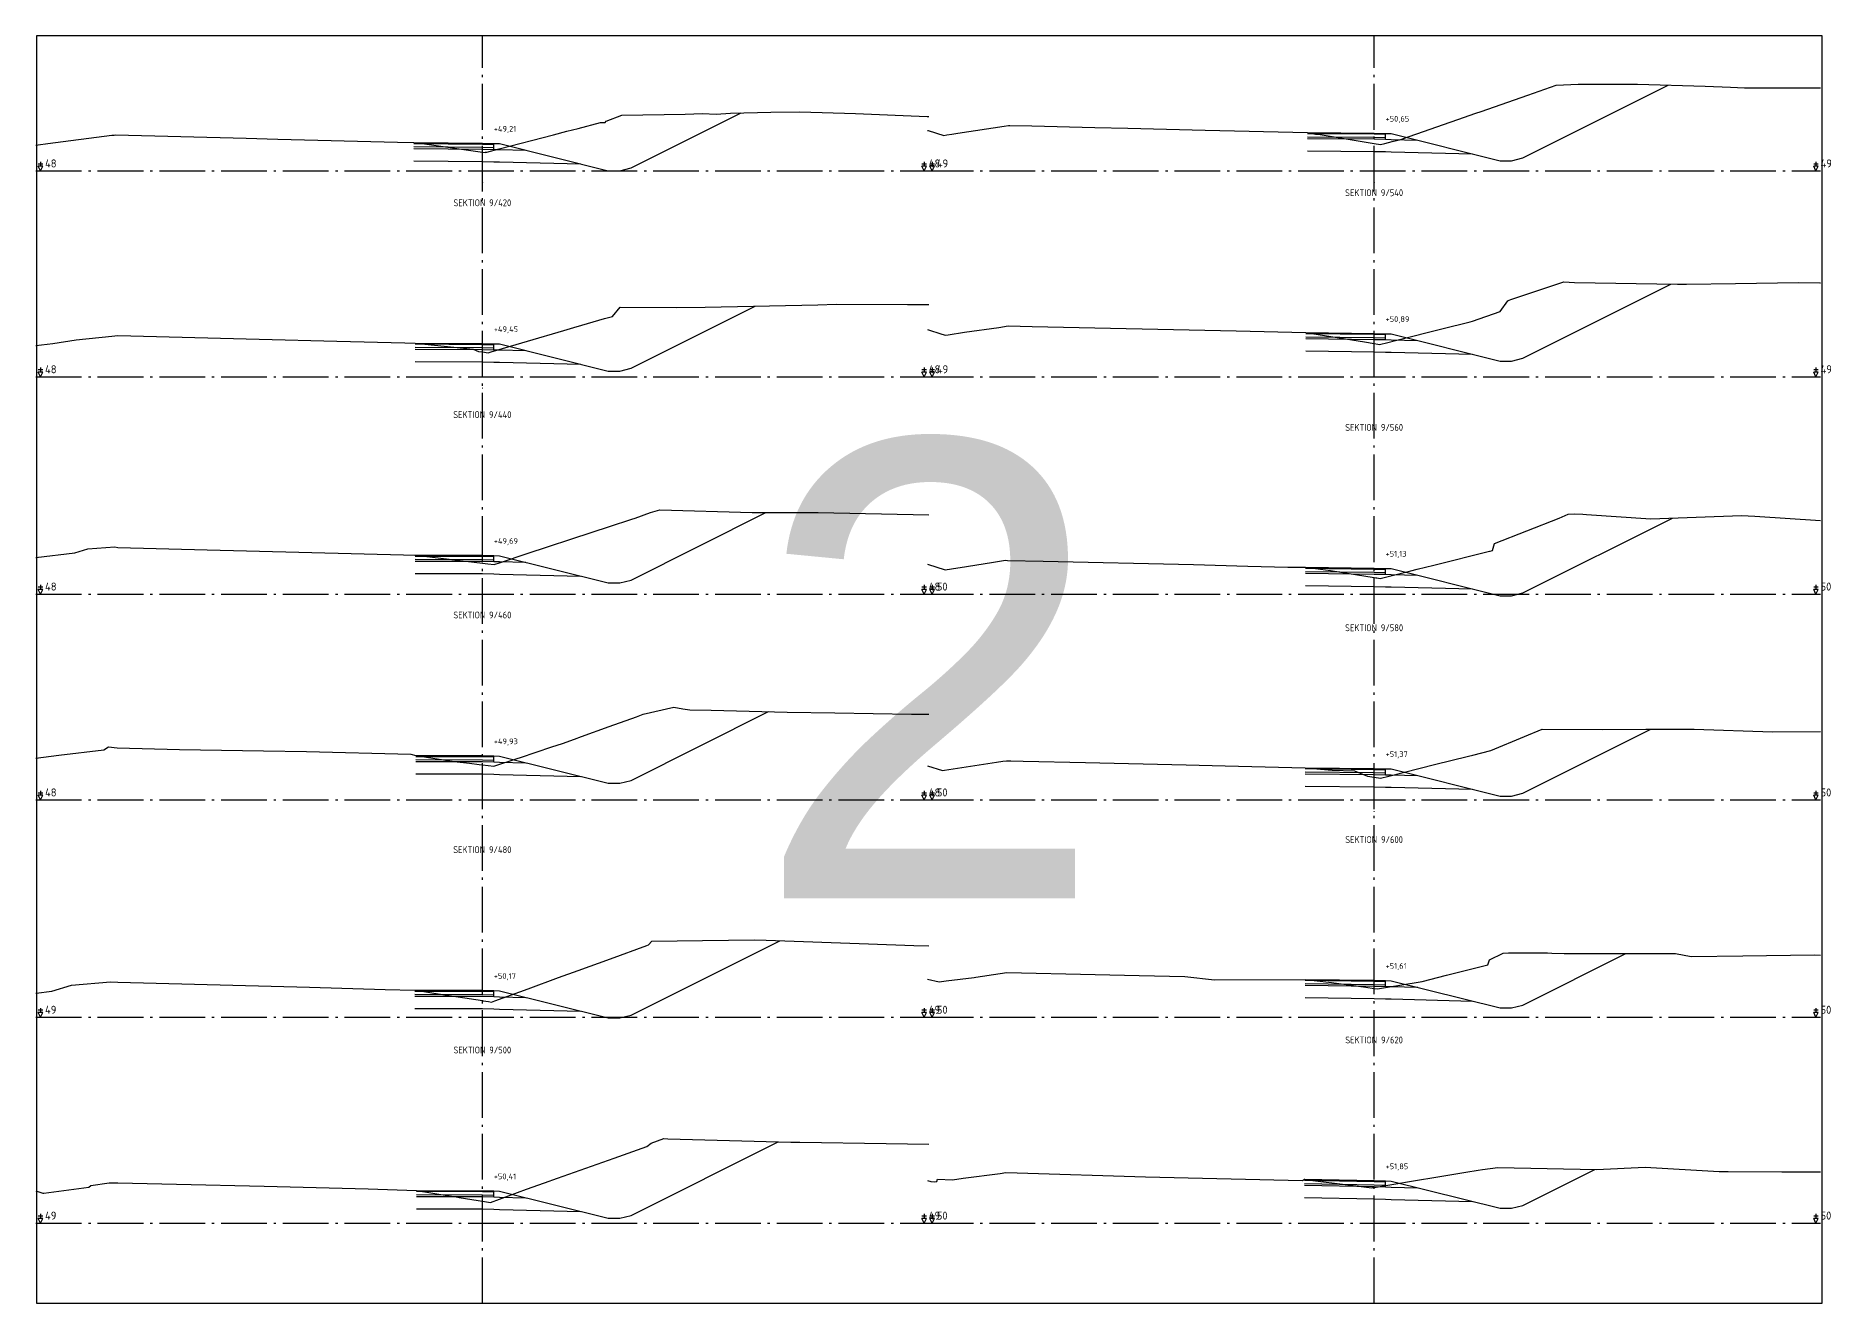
# Model space of a CAD drawing. Header units: metres. Extents: x 164066 to 165347, y 6228109 to 6230364.
# Drawn here: x 164151.8 to 164230.3, y 6229864.2 to 6229919.6 of the extents above; entities that cross this region are included whole.
import ezdxf
from ezdxf.enums import TextEntityAlignment as Align

# ---------------------------------------------------------------- set-up
doc = ezdxf.new("R2010")
doc.units = ezdxf.units.M
doc.header["$LTSCALE"] = 0.1
doc.linetypes.add('CENTRUMLINJE', pattern=[27, 20, -3, 1, -3])
doc.layers.get('DEFPOINTS').update_dxf_attribs({"color": 5})
for name, color, linetype in [('M-000', 7, 'Continuous'), ('M-372A', 3, 'Continuous'), ('M-374C', 6, 'Continuous'), ('M-374D', 4, 'Continuous'), ('M-374E', 4, 'Continuous'), ('M-374F', 4, 'Continuous'), ('M-374G', 4, 'Continuous'), ('M-374O', 4, 'Continuous'), ('M-374P', 4, 'Continuous'), ('M-374Q', 4, 'Continuous'), ('M-378A', 7, 'CENTRUMLINJE'), ('M-378AT', 4, 'Continuous'), ('M-378B', 4, 'CENTRUMLINJE'), ('M-378BT', 4, 'Continuous'), ('T19202X', 4, 'Continuous')]:
    doc.layers.add(name, color=color, linetype=linetype)
doc.styles.add('ARIAL', font='ARIAL.TTF')
doc.styles.add('ISO35', font='ISO3098', dxfattribs={"height": 3.5})
doc.styles.add('P_ISO_25', font='ISO', dxfattribs={"height": 2.5})
doc.styles.add('P_ISO_30', font='ISO', dxfattribs={"height": 3})

msp = doc.modelspace()

# ---------------------------------------------------------------- linework, layer by layer
at = {"layer": 'DEFPOINTS', "flags": 128}
msp.add_lwpolyline([(164151.854, 6229864.154), (164229.954, 6229864.154), (164229.954, 6229919.554), (164151.854, 6229919.554), (164151.854, 6229864.154)], dxfattribs=at)
at = {"layer": 'M-000'}
msp.add_lwpolyline([(164151.854, 6229864.154), (164229.954, 6229864.154), (164229.954, 6229919.554), (164151.854, 6229919.554), (164151.854, 6229864.154)], dxfattribs=at)
at = {"layer": 'M-372A', "linetype": 'Continuous'}
for points in [[(164190.829, 6229915.425), (164190.849, 6229915.418), (164191.53, 6229915.205), (164191.668, 6229915.226), (164191.893, 6229915.261), (164192.151, 6229915.301), (164194.175, 6229915.613), (164194.369, 6229915.642), (164194.42, 6229915.64), (164195.384, 6229915.619), (164198.137, 6229915.553), (164199.578, 6229915.519), (164202.964, 6229915.437), (164207.447, 6229915.329), (164207.798, 6229915.259), (164207.988, 6229915.243), (164210.354, 6229914.852), (164210.632, 6229914.806), (164210.826, 6229914.854), (164211.139, 6229914.932), (164211.521, 6229915.027), (164211.591, 6229915.052), (164214.314, 6229916.004), (164214.756, 6229916.159), (164214.797, 6229916.173), (164215.031, 6229916.255), (164217.074, 6229916.97), (164218.318, 6229917.408), (164219.282, 6229917.45), (164221.875, 6229917.439), (164224.837, 6229917.359), (164225.94, 6229917.313), (164226.548, 6229917.289), (164229.879, 6229917.285)], [(164151.829, 6229914.778), (164151.933, 6229914.791), (164152.345, 6229914.845), (164155.157, 6229915.209), (164155.248, 6229915.221), (164155.308, 6229915.229), (164161.024, 6229915.078), (164162.403, 6229915.041), (164167.645, 6229914.916), (164168.351, 6229914.896), (164168.507, 6229914.877), (164168.828, 6229914.832), (164171.354, 6229914.478), (164171.374, 6229914.476), (164171.471, 6229914.462), (164171.491, 6229914.467), (164171.532, 6229914.471), (164171.548, 6229914.475), (164172.086, 6229914.615), (164174.473, 6229915.233), (164175.056, 6229915.384), (164175.55, 6229915.512), (164176.523, 6229915.764), (164176.561, 6229915.774), (164176.726, 6229915.765), (164176.764, 6229915.825), (164177.451, 6229916.095), (164180.23, 6229916.128), (164180.983, 6229916.16), (164181.574, 6229916.133), (164182.2, 6229916.182), (164183.969, 6229916.214), (164185.241, 6229916.238), (164187.669, 6229916.159), (164190.807, 6229916.028), (164190.879, 6229916.026)], [(164190.829, 6229906.715), (164191.455, 6229906.519), (164191.609, 6229906.471), (164191.732, 6229906.49), (164192.434, 6229906.598), (164193.946, 6229906.807), (164194.351, 6229906.876), (164195.401, 6229906.853), (164204.319, 6229906.658), (164207.366, 6229906.585), (164207.633, 6229906.542), (164209.929, 6229906.178), (164210.354, 6229906.108), (164210.519, 6229906.08), (164210.593, 6229906.068), (164210.706, 6229906.096), (164210.833, 6229906.128), (164211.404, 6229906.27), (164213.323, 6229906.747), (164214.56, 6229907.054), (164214.657, 6229907.078), (164215.874, 6229907.504), (164216.205, 6229907.965), (164216.257, 6229907.999), (164216.333, 6229908.03), (164218.648, 6229908.803), (164219.119, 6229908.778), (164223.622, 6229908.698), (164224.012, 6229908.697), (164226.166, 6229908.735), (164228.916, 6229908.768), (164229.843, 6229908.764), (164229.879, 6229908.763)], [(164151.829, 6229906.015), (164152.565, 6229906.111), (164153.587, 6229906.26), (164155.147, 6229906.433), (164155.409, 6229906.458), (164161.591, 6229906.3), (164164.986, 6229906.213), (164167.969, 6229906.137), (164168.422, 6229906.126), (164170.948, 6229905.864), (164171.182, 6229905.764), (164171.354, 6229905.74), (164171.614, 6229905.703), (164171.738, 6229905.74), (164174.922, 6229906.675), (164175.351, 6229906.801), (164175.712, 6229906.907), (164176.693, 6229907.195), (164177.043, 6229907.286), (164177.382, 6229907.689), (164179.864, 6229907.682), (164181.103, 6229907.692), (164186.03, 6229907.793), (164186.827, 6229907.822), (164189.945, 6229907.81), (164190.879, 6229907.809)], [(164151.829, 6229896.749), (164153.533, 6229896.958), (164154.099, 6229897.131), (164155.275, 6229897.214), (164155.418, 6229897.188), (164159.318, 6229897.088), (164167.908, 6229896.867), (164168.409, 6229896.854), (164168.684, 6229896.818), (164169.168, 6229896.761), (164171.354, 6229896.505), (164171.601, 6229896.476), (164171.865, 6229896.445), (164172.145, 6229896.537), (164173.319, 6229896.924), (164176.153, 6229897.858), (164176.922, 6229898.111), (164177.897, 6229898.432), (164178.033, 6229898.473), (164178.71, 6229898.713), (164179.116, 6229898.833), (164183.157, 6229898.712), (164186.042, 6229898.714), (164190.879, 6229898.62)], [(164190.829, 6229896.462), (164191.591, 6229896.212), (164191.874, 6229896.256), (164192.525, 6229896.357), (164193.704, 6229896.553), (164194.229, 6229896.631), (164194.326, 6229896.618), (164195.888, 6229896.584), (164202.46, 6229896.441), (164204.826, 6229896.371), (164206.575, 6229896.331), (164207.358, 6229896.326), (164208.445, 6229896.178), (164210.351, 6229895.876), (164210.354, 6229895.875), (164210.426, 6229895.864), (164210.471, 6229895.857), (164210.618, 6229895.833), (164211.954, 6229896.168), (164212.233, 6229896.238), (164212.97, 6229896.421), (164215.406, 6229897.024), (164215.434, 6229897.032), (164215.532, 6229897.056), (164215.62, 6229897.367), (164218.451, 6229898.465), (164218.841, 6229898.642), (164219.102, 6229898.663), (164219.48, 6229898.641), (164219.641, 6229898.624), (164222.452, 6229898.439), (164226.415, 6229898.584), (164227.012, 6229898.559), (164229.879, 6229898.363)], [(164151.829, 6229887.983), (164152.838, 6229888.105), (164154.793, 6229888.345), (164154.997, 6229888.469), (164155.384, 6229888.425), (164158.114, 6229888.352), (164161.785, 6229888.301), (164163.66, 6229888.274), (164168.227, 6229888.156), (164168.448, 6229888.094), (164170.116, 6229887.834), (164170.786, 6229887.755), (164171.218, 6229887.703), (164171.354, 6229887.687), (164171.851, 6229887.628), (164172.877, 6229887.966), (164173.018, 6229888.013), (164174.397, 6229888.467), (164174.853, 6229888.618), (164175.377, 6229888.807), (164175.695, 6229888.922), (164176.904, 6229889.359), (164178.094, 6229889.789), (164178.385, 6229889.895), (164179.735, 6229890.207), (164180.115, 6229890.136), (164180.425, 6229890.094), (164181.354, 6229890.077), (164184.692, 6229889.992), (164186.765, 6229889.961), (164190.126, 6229889.908), (164190.879, 6229889.9)], [(164190.829, 6229887.646), (164191.476, 6229887.434), (164191.565, 6229887.447), (164193.834, 6229887.798), (164194.117, 6229887.842), (164194.279, 6229887.866), (164194.472, 6229887.861), (164195.011, 6229887.85), (164197.738, 6229887.785), (164202.14, 6229887.682), (164203.837, 6229887.642), (164207.339, 6229887.559), (164208.517, 6229887.453), (164209.503, 6229887.43), (164210.071, 6229887.188), (164210.354, 6229887.143), (164210.628, 6229887.1), (164210.999, 6229887.193), (164212.997, 6229887.694), (164214.482, 6229888.066), (164214.67, 6229888.113), (164215.466, 6229888.31), (164216.932, 6229888.926), (164217.699, 6229889.251), (164220.33, 6229889.232), (164222.236, 6229889.244), (164224.35, 6229889.247), (164227.781, 6229889.134), (164229.879, 6229889.147)], [(164151.829, 6229877.714), (164151.845, 6229877.708), (164152.52, 6229877.791), (164153.393, 6229878.054), (164155.085, 6229878.2), (164155.417, 6229878.182), (164163.799, 6229877.959), (164167.104, 6229877.871), (164168.408, 6229877.836), (164168.468, 6229877.826), (164168.626, 6229877.801), (164169.228, 6229877.708), (164171.354, 6229877.376), (164171.391, 6229877.37), (164171.624, 6229877.334), (164171.747, 6229877.315), (164171.893, 6229877.368), (164173.354, 6229877.898), (164174.689, 6229878.383), (164175.551, 6229878.696), (164176.958, 6229879.207), (164178.547, 6229879.782), (164178.627, 6229879.811), (164178.773, 6229879.982), (164180.984, 6229880.003), (164183.252, 6229880.032), (164183.77, 6229880.02), (164188.246, 6229879.864), (164190.226, 6229879.792), (164190.879, 6229879.774)], [(164190.829, 6229878.322), (164191.329, 6229878.196), (164191.639, 6229878.236), (164192.865, 6229878.392), (164192.931, 6229878.407), (164193.999, 6229878.567), (164194.296, 6229878.613), (164198.154, 6229878.521), (164200.077, 6229878.475), (164202.082, 6229878.427), (164203.377, 6229878.286), (164207.338, 6229878.308), (164207.988, 6229878.228), (164208.494, 6229878.165), (164209.993, 6229877.962), (164210.354, 6229877.913), (164210.499, 6229877.894), (164211.033, 6229877.983), (164211.476, 6229878.057), (164212.458, 6229878.22), (164213.522, 6229878.486), (164215.331, 6229878.937), (164215.4, 6229879.163), (164216, 6229879.448), (164216.237, 6229879.461), (164217.944, 6229879.463), (164218.133, 6229879.45), (164218.661, 6229879.441), (164223.539, 6229879.439), (164224.225, 6229879.312), (164226.486, 6229879.337), (164229.593, 6229879.384), (164229.879, 6229879.372)], [(164151.829, 6229869.068), (164152.139, 6229868.965), (164152.176, 6229868.953), (164154.15, 6229869.22), (164154.226, 6229869.292), (164155.036, 6229869.406), (164155.419, 6229869.416), (164157.98, 6229869.354), (164161.819, 6229869.26), (164166.362, 6229869.15), (164168.469, 6229869.081), (164169.898, 6229868.845), (164170.203, 6229868.795), (164170.339, 6229868.772), (164171.177, 6229868.641), (164171.354, 6229868.614), (164171.712, 6229868.558), (164173.284, 6229869.129), (164174.079, 6229869.418), (164174.64, 6229869.621), (164175.878, 6229870.057), (164177.113, 6229870.492), (164178.552, 6229870.998), (164178.738, 6229871.151), (164179.29, 6229871.349), (164179.469, 6229871.33), (164182.167, 6229871.266), (164184.848, 6229871.188), (164185.233, 6229871.19), (164189.014, 6229871.131), (164190.879, 6229871.102)], [(164190.829, 6229869.513), (164190.972, 6229869.477), (164191.11, 6229869.462), (164191.231, 6229869.476), (164191.262, 6229869.572), (164191.916, 6229869.544), (164192.388, 6229869.611), (164193.996, 6229869.824), (164194.25, 6229869.86), (164194.748, 6229869.848), (164200.362, 6229869.669), (164207.229, 6229869.514), (164207.309, 6229869.566), (164207.321, 6229869.564), (164209.443, 6229869.301), (164210.259, 6229869.199), (164210.303, 6229869.204), (164210.354, 6229869.213), (164210.96, 6229869.313), (164212.336, 6229869.542), (164212.882, 6229869.633), (164214.362, 6229869.879), (164214.911, 6229869.97), (164215.097, 6229870.001), (164215.76, 6229870.089), (164220.083, 6229869.998), (164222.203, 6229870.102), (164225.439, 6229869.901), (164225.845, 6229869.907), (164228.186, 6229869.886), (164229.879, 6229869.891)]]:
    msp.add_lwpolyline(points, dxfattribs=at)
at = {"layer": 'M-374C', "linetype": 'Continuous'}
for points in [[(164207.443, 6229915.329), (164207.444, 6229915.329), (164207.445, 6229915.329), (164207.446, 6229915.329), (164207.447, 6229915.329), (164210.354, 6229915.308), (164210.854, 6229915.295), (164211.104, 6229915.289), (164215.86, 6229914.1), (164216.36, 6229914.1), (164216.86, 6229914.225), (164223.215, 6229917.403)], [(164168.348, 6229914.896), (164168.349, 6229914.896), (164168.35, 6229914.896), (164168.351, 6229914.896), (164168.352, 6229914.896), (164171.354, 6229914.868), (164171.854, 6229914.855), (164172.104, 6229914.849), (164176.86, 6229913.66), (164177.36, 6229913.66), (164177.86, 6229913.785), (164182.671, 6229916.191)], [(164207.362, 6229906.585), (164207.363, 6229906.585), (164207.364, 6229906.585), (164207.365, 6229906.585), (164207.366, 6229906.585), (164210.354, 6229906.548), (164210.854, 6229906.535), (164211.104, 6229906.529), (164215.86, 6229905.34), (164216.36, 6229905.34), (164216.86, 6229905.465), (164223.336, 6229908.703)], [(164168.418, 6229906.126), (164168.419, 6229906.126), (164168.42, 6229906.126), (164168.421, 6229906.126), (164168.422, 6229906.126), (164171.354, 6229906.108), (164171.854, 6229906.095), (164172.104, 6229906.089), (164176.86, 6229904.9), (164177.36, 6229904.9), (164177.86, 6229905.025), (164183.283, 6229907.737)], [(164168.406, 6229896.854), (164168.407, 6229896.854), (164168.408, 6229896.854), (164168.409, 6229896.854), (164168.41, 6229896.854), (164171.354, 6229896.848), (164171.854, 6229896.835), (164172.104, 6229896.829), (164176.86, 6229895.64), (164177.36, 6229895.64), (164177.86, 6229895.765), (164183.755, 6229898.713)], [(164207.354, 6229896.326), (164207.355, 6229896.326), (164207.356, 6229896.326), (164207.357, 6229896.326), (164207.358, 6229896.326), (164210.354, 6229896.288), (164210.854, 6229896.275), (164211.104, 6229896.269), (164215.86, 6229895.08), (164216.36, 6229895.08), (164216.86, 6229895.205), (164223.397, 6229898.474)], [(164168.444, 6229888.094), (164168.445, 6229888.094), (164168.446, 6229888.094), (164168.447, 6229888.094), (164168.448, 6229888.094), (164171.354, 6229888.088), (164171.854, 6229888.075), (164172.104, 6229888.069), (164176.86, 6229886.88), (164177.36, 6229886.88), (164177.86, 6229887.005), (164183.875, 6229890.013)], [(164207.335, 6229887.559), (164207.336, 6229887.559), (164207.337, 6229887.559), (164207.338, 6229887.559), (164207.339, 6229887.559), (164210.354, 6229887.528), (164210.854, 6229887.515), (164211.104, 6229887.509), (164215.86, 6229886.32), (164216.36, 6229886.32), (164216.86, 6229886.445), (164222.458, 6229889.245)], [(164168.404, 6229877.836), (164168.405, 6229877.836), (164168.406, 6229877.836), (164168.407, 6229877.836), (164168.408, 6229877.836), (164171.354, 6229877.828), (164171.854, 6229877.815), (164172.104, 6229877.809), (164176.86, 6229876.62), (164177.36, 6229876.62), (164177.86, 6229876.745), (164184.368, 6229879.999)], [(164207.334, 6229878.308), (164207.335, 6229878.308), (164207.336, 6229878.308), (164207.337, 6229878.308), (164207.338, 6229878.308), (164210.354, 6229878.268), (164210.854, 6229878.255), (164211.104, 6229878.249), (164215.86, 6229877.06), (164216.36, 6229877.06), (164216.86, 6229877.185), (164221.369, 6229879.44)], [(164168.465, 6229869.081), (164168.466, 6229869.081), (164168.467, 6229869.081), (164168.468, 6229869.081), (164168.469, 6229869.081), (164171.354, 6229869.068), (164171.854, 6229869.055), (164172.104, 6229869.049), (164176.86, 6229867.86), (164177.36, 6229867.86), (164177.86, 6229867.985), (164184.298, 6229871.204)], [(164207.305, 6229869.566), (164207.306, 6229869.566), (164207.307, 6229869.566), (164207.308, 6229869.566), (164207.309, 6229869.566), (164210.354, 6229869.508), (164210.854, 6229869.495), (164211.104, 6229869.489), (164215.86, 6229868.3), (164216.36, 6229868.3), (164216.86, 6229868.425), (164220.009, 6229870)]]:
    msp.add_lwpolyline(points, dxfattribs=at)
at = {"layer": 'M-374D', "linetype": 'Continuous'}
for points in [[(164168.352, 6229914.096), (164171.354, 6229914.068), (164171.354, 6229914.068), (164171.854, 6229914.055), (164172.104, 6229914.049), (164175.66, 6229913.96)], [(164207.447, 6229914.529), (164210.354, 6229914.508), (164210.354, 6229914.508), (164210.854, 6229914.495), (164211.104, 6229914.489), (164214.66, 6229914.4)], [(164168.422, 6229905.326), (164171.354, 6229905.308), (164171.354, 6229905.308), (164171.854, 6229905.295), (164172.104, 6229905.289), (164175.66, 6229905.2)], [(164207.366, 6229905.785), (164210.354, 6229905.748), (164210.354, 6229905.748), (164210.854, 6229905.735), (164211.104, 6229905.729), (164214.66, 6229905.64)], [(164168.41, 6229896.054), (164171.354, 6229896.048), (164171.354, 6229896.048), (164171.854, 6229896.035), (164172.104, 6229896.029), (164175.66, 6229895.94)], [(164207.358, 6229895.526), (164210.354, 6229895.488), (164210.354, 6229895.488), (164210.854, 6229895.475), (164211.104, 6229895.469), (164214.66, 6229895.38)], [(164168.448, 6229887.294), (164171.354, 6229887.288), (164171.354, 6229887.288), (164171.854, 6229887.275), (164172.104, 6229887.269), (164175.66, 6229887.18)], [(164207.339, 6229886.759), (164210.354, 6229886.728), (164210.354, 6229886.728), (164210.854, 6229886.715), (164211.104, 6229886.709), (164214.66, 6229886.62)], [(164168.408, 6229877.036), (164171.354, 6229877.028), (164171.354, 6229877.028), (164171.854, 6229877.015), (164172.104, 6229877.009), (164175.66, 6229876.92)], [(164207.338, 6229877.508), (164210.354, 6229877.468), (164210.354, 6229877.468), (164210.854, 6229877.455), (164211.104, 6229877.449), (164214.66, 6229877.36)], [(164207.309, 6229868.766), (164210.354, 6229868.708), (164210.354, 6229868.708), (164210.854, 6229868.695), (164211.104, 6229868.689), (164214.66, 6229868.6)], [(164168.469, 6229868.281), (164171.354, 6229868.268), (164171.354, 6229868.268), (164171.854, 6229868.255), (164172.104, 6229868.249), (164175.66, 6229868.16)]]:
    msp.add_lwpolyline(points, dxfattribs=at)
at = {"layer": 'M-374E', "linetype": 'Continuous'}
for points in [[(164168.352, 6229914.636), (164171.354, 6229914.608), (164171.354, 6229914.608), (164171.854, 6229914.595), (164172.104, 6229914.589), (164173.26, 6229914.56)], [(164207.447, 6229915.069), (164210.354, 6229915.048), (164210.354, 6229915.048), (164210.854, 6229915.035), (164211.104, 6229915.029), (164212.26, 6229915)], [(164207.366, 6229906.325), (164210.354, 6229906.288), (164210.354, 6229906.288), (164210.854, 6229906.275), (164211.104, 6229906.269), (164212.26, 6229906.24)], [(164168.422, 6229905.866), (164171.354, 6229905.848), (164171.354, 6229905.848), (164171.854, 6229905.835), (164172.104, 6229905.829), (164173.26, 6229905.8)], [(164168.41, 6229896.594), (164171.354, 6229896.588), (164171.354, 6229896.588), (164171.854, 6229896.575), (164172.104, 6229896.569), (164173.26, 6229896.54)], [(164207.358, 6229896.066), (164210.354, 6229896.028), (164210.354, 6229896.028), (164210.854, 6229896.015), (164211.104, 6229896.009), (164212.26, 6229895.98)], [(164168.448, 6229887.834), (164171.354, 6229887.828), (164171.354, 6229887.828), (164171.854, 6229887.815), (164172.104, 6229887.809), (164173.26, 6229887.78)], [(164207.339, 6229887.299), (164210.354, 6229887.268), (164210.354, 6229887.268), (164210.854, 6229887.255), (164211.104, 6229887.249), (164212.26, 6229887.22)], [(164207.338, 6229878.048), (164210.354, 6229878.008), (164210.354, 6229878.008), (164210.854, 6229877.995), (164211.104, 6229877.989), (164212.26, 6229877.96)], [(164168.408, 6229877.576), (164171.354, 6229877.568), (164171.354, 6229877.568), (164171.854, 6229877.555), (164172.104, 6229877.549), (164173.26, 6229877.52)], [(164207.309, 6229869.306), (164210.354, 6229869.248), (164210.354, 6229869.248), (164210.854, 6229869.235), (164211.104, 6229869.229), (164212.26, 6229869.2)], [(164168.469, 6229868.821), (164171.354, 6229868.808), (164171.354, 6229868.808), (164171.854, 6229868.795), (164172.104, 6229868.789), (164173.26, 6229868.76)]]:
    msp.add_lwpolyline(points, dxfattribs=at)
at = {"layer": 'M-374F', "linetype": 'Continuous'}
for points in [[(164168.352, 6229914.636), (164171.354, 6229914.608), (164171.854, 6229914.595), (164171.854, 6229914.855), (164172.104, 6229914.849), (164172.104, 6229914.849)], [(164207.447, 6229915.069), (164210.354, 6229915.048), (164210.854, 6229915.035), (164210.854, 6229915.295), (164211.104, 6229915.289), (164211.104, 6229915.289)], [(164168.422, 6229905.866), (164171.354, 6229905.848), (164171.854, 6229905.835), (164171.854, 6229906.095), (164172.104, 6229906.089), (164172.104, 6229906.089)], [(164207.366, 6229906.325), (164210.354, 6229906.288), (164210.854, 6229906.275), (164210.854, 6229906.535), (164211.104, 6229906.529), (164211.104, 6229906.529)], [(164168.41, 6229896.594), (164171.354, 6229896.588), (164171.854, 6229896.575), (164171.854, 6229896.835), (164172.104, 6229896.829), (164172.104, 6229896.829)], [(164207.358, 6229896.066), (164210.354, 6229896.028), (164210.854, 6229896.015), (164210.854, 6229896.275), (164211.104, 6229896.269), (164211.104, 6229896.269)], [(164168.448, 6229887.834), (164171.354, 6229887.828), (164171.854, 6229887.815), (164171.854, 6229888.075), (164172.104, 6229888.069), (164172.104, 6229888.069)], [(164207.339, 6229887.299), (164210.354, 6229887.268), (164210.854, 6229887.255), (164210.854, 6229887.515), (164211.104, 6229887.509), (164211.104, 6229887.509)], [(164168.408, 6229877.576), (164171.354, 6229877.568), (164171.854, 6229877.555), (164171.854, 6229877.815), (164172.104, 6229877.809), (164172.104, 6229877.809)], [(164207.338, 6229878.048), (164210.354, 6229878.008), (164210.854, 6229877.995), (164210.854, 6229878.255), (164211.104, 6229878.249), (164211.104, 6229878.249)], [(164207.309, 6229869.306), (164210.354, 6229869.248), (164210.854, 6229869.235), (164210.854, 6229869.495), (164211.104, 6229869.489), (164211.104, 6229869.489)], [(164168.469, 6229868.821), (164171.354, 6229868.808), (164171.854, 6229868.795), (164171.854, 6229869.055), (164172.104, 6229869.049), (164172.104, 6229869.049)]]:
    msp.add_lwpolyline(points, dxfattribs=at)
at = {"layer": 'M-374G', "linetype": 'Continuous'}
for points in [[(164168.352, 6229914.716), (164171.354, 6229914.688), (164171.854, 6229914.675), (164171.854, 6229914.855), (164172.104, 6229914.849), (164172.104, 6229914.849)], [(164207.447, 6229915.149), (164210.354, 6229915.128), (164210.854, 6229915.115), (164210.854, 6229915.295), (164211.104, 6229915.289), (164211.104, 6229915.289)], [(164168.422, 6229905.946), (164171.354, 6229905.928), (164171.854, 6229905.915), (164171.854, 6229906.095), (164172.104, 6229906.089), (164172.104, 6229906.089)], [(164207.366, 6229906.405), (164210.354, 6229906.368), (164210.854, 6229906.355), (164210.854, 6229906.535), (164211.104, 6229906.529), (164211.104, 6229906.529)], [(164168.41, 6229896.674), (164171.354, 6229896.668), (164171.854, 6229896.655), (164171.854, 6229896.835), (164172.104, 6229896.829), (164172.104, 6229896.829)], [(164207.358, 6229896.146), (164210.354, 6229896.108), (164210.854, 6229896.095), (164210.854, 6229896.275), (164211.104, 6229896.269), (164211.104, 6229896.269)], [(164168.448, 6229887.914), (164171.354, 6229887.908), (164171.854, 6229887.895), (164171.854, 6229888.075), (164172.104, 6229888.069), (164172.104, 6229888.069)], [(164207.339, 6229887.379), (164210.354, 6229887.348), (164210.854, 6229887.335), (164210.854, 6229887.515), (164211.104, 6229887.509), (164211.104, 6229887.509)], [(164168.408, 6229877.656), (164171.354, 6229877.648), (164171.854, 6229877.635), (164171.854, 6229877.815), (164172.104, 6229877.809), (164172.104, 6229877.809)], [(164207.338, 6229878.128), (164210.354, 6229878.088), (164210.854, 6229878.075), (164210.854, 6229878.255), (164211.104, 6229878.249), (164211.104, 6229878.249)], [(164207.309, 6229869.386), (164210.354, 6229869.328), (164210.854, 6229869.315), (164210.854, 6229869.495), (164211.104, 6229869.489), (164211.104, 6229869.489)], [(164168.469, 6229868.901), (164171.354, 6229868.888), (164171.854, 6229868.875), (164171.854, 6229869.055), (164172.104, 6229869.049), (164172.104, 6229869.049)]]:
    msp.add_lwpolyline(points, dxfattribs=at)
at = {"layer": 'M-374O', "linetype": 'Continuous'}
for points in [[(164168.352, 6229914.856), (164171.354, 6229914.828), (164171.854, 6229914.815), (164171.854, 6229914.855), (164172.104, 6229914.849), (164172.104, 6229914.849)], [(164207.447, 6229915.289), (164210.354, 6229915.268), (164210.854, 6229915.255), (164210.854, 6229915.295), (164211.104, 6229915.289), (164211.104, 6229915.289)], [(164168.422, 6229906.086), (164171.354, 6229906.068), (164171.854, 6229906.055), (164171.854, 6229906.095), (164172.104, 6229906.089), (164172.104, 6229906.089)], [(164207.366, 6229906.545), (164210.354, 6229906.508), (164210.854, 6229906.495), (164210.854, 6229906.535), (164211.104, 6229906.529), (164211.104, 6229906.529)], [(164168.41, 6229896.814), (164171.354, 6229896.808), (164171.854, 6229896.795), (164171.854, 6229896.835), (164172.104, 6229896.829), (164172.104, 6229896.829)], [(164207.358, 6229896.286), (164210.354, 6229896.248), (164210.854, 6229896.235), (164210.854, 6229896.275), (164211.104, 6229896.269), (164211.104, 6229896.269)], [(164168.448, 6229888.054), (164171.354, 6229888.048), (164171.854, 6229888.035), (164171.854, 6229888.075), (164172.104, 6229888.069), (164172.104, 6229888.069)], [(164207.339, 6229887.519), (164210.354, 6229887.488), (164210.854, 6229887.475), (164210.854, 6229887.515), (164211.104, 6229887.509), (164211.104, 6229887.509)], [(164168.408, 6229877.796), (164171.354, 6229877.788), (164171.854, 6229877.775), (164171.854, 6229877.815), (164172.104, 6229877.809), (164172.104, 6229877.809)], [(164207.338, 6229878.268), (164210.354, 6229878.228), (164210.854, 6229878.215), (164210.854, 6229878.255), (164211.104, 6229878.249), (164211.104, 6229878.249)], [(164207.309, 6229869.526), (164210.354, 6229869.468), (164210.854, 6229869.455), (164210.854, 6229869.495), (164211.104, 6229869.489), (164211.104, 6229869.489)], [(164168.469, 6229869.041), (164171.354, 6229869.028), (164171.854, 6229869.015), (164171.854, 6229869.055), (164172.104, 6229869.049), (164172.104, 6229869.049)]]:
    msp.add_lwpolyline(points, dxfattribs=at)
at = {"layer": 'M-374P', "linetype": 'Continuous'}
for points in [[(164168.352, 6229914.716), (164171.354, 6229914.688), (164171.854, 6229914.675), (164171.854, 6229914.855), (164172.104, 6229914.849), (164172.104, 6229914.849)], [(164207.447, 6229915.149), (164210.354, 6229915.128), (164210.854, 6229915.115), (164210.854, 6229915.295), (164211.104, 6229915.289), (164211.104, 6229915.289)], [(164168.422, 6229905.946), (164171.354, 6229905.928), (164171.854, 6229905.915), (164171.854, 6229906.095), (164172.104, 6229906.089), (164172.104, 6229906.089)], [(164207.366, 6229906.405), (164210.354, 6229906.368), (164210.854, 6229906.355), (164210.854, 6229906.535), (164211.104, 6229906.529), (164211.104, 6229906.529)], [(164168.41, 6229896.674), (164171.354, 6229896.668), (164171.854, 6229896.655), (164171.854, 6229896.835), (164172.104, 6229896.829), (164172.104, 6229896.829)], [(164207.358, 6229896.146), (164210.354, 6229896.108), (164210.854, 6229896.095), (164210.854, 6229896.275), (164211.104, 6229896.269), (164211.104, 6229896.269)], [(164168.448, 6229887.914), (164171.354, 6229887.908), (164171.854, 6229887.895), (164171.854, 6229888.075), (164172.104, 6229888.069), (164172.104, 6229888.069)], [(164207.339, 6229887.379), (164210.354, 6229887.348), (164210.854, 6229887.335), (164210.854, 6229887.515), (164211.104, 6229887.509), (164211.104, 6229887.509)], [(164168.408, 6229877.656), (164171.354, 6229877.648), (164171.854, 6229877.635), (164171.854, 6229877.815), (164172.104, 6229877.809), (164172.104, 6229877.809)], [(164207.338, 6229878.128), (164210.354, 6229878.088), (164210.854, 6229878.075), (164210.854, 6229878.255), (164211.104, 6229878.249), (164211.104, 6229878.249)], [(164207.309, 6229869.386), (164210.354, 6229869.328), (164210.854, 6229869.315), (164210.854, 6229869.495), (164211.104, 6229869.489), (164211.104, 6229869.489)], [(164168.469, 6229868.901), (164171.354, 6229868.888), (164171.854, 6229868.875), (164171.854, 6229869.055), (164172.104, 6229869.049), (164172.104, 6229869.049)]]:
    msp.add_lwpolyline(points, dxfattribs=at)
at = {"layer": 'M-374Q', "linetype": 'Continuous'}
for points in [[(164168.352, 6229914.096), (164171.354, 6229914.068), (164171.354, 6229914.068), (164171.854, 6229914.055), (164172.104, 6229914.049), (164175.66, 6229913.96)], [(164207.447, 6229914.529), (164210.354, 6229914.508), (164210.354, 6229914.508), (164210.854, 6229914.495), (164211.104, 6229914.489), (164214.66, 6229914.4)], [(164168.422, 6229905.326), (164171.354, 6229905.308), (164171.354, 6229905.308), (164171.854, 6229905.295), (164172.104, 6229905.289), (164175.66, 6229905.2)], [(164207.366, 6229905.785), (164210.354, 6229905.748), (164210.354, 6229905.748), (164210.854, 6229905.735), (164211.104, 6229905.729), (164214.66, 6229905.64)], [(164168.41, 6229896.054), (164171.354, 6229896.048), (164171.354, 6229896.048), (164171.854, 6229896.035), (164172.104, 6229896.029), (164175.66, 6229895.94)], [(164207.358, 6229895.526), (164210.354, 6229895.488), (164210.354, 6229895.488), (164210.854, 6229895.475), (164211.104, 6229895.469), (164214.66, 6229895.38)], [(164168.448, 6229887.294), (164171.354, 6229887.288), (164171.354, 6229887.288), (164171.854, 6229887.275), (164172.104, 6229887.269), (164175.66, 6229887.18)], [(164207.339, 6229886.759), (164210.354, 6229886.728), (164210.354, 6229886.728), (164210.854, 6229886.715), (164211.104, 6229886.709), (164214.66, 6229886.62)], [(164168.408, 6229877.036), (164171.354, 6229877.028), (164171.354, 6229877.028), (164171.854, 6229877.015), (164172.104, 6229877.009), (164175.66, 6229876.92)], [(164207.338, 6229877.508), (164210.354, 6229877.468), (164210.354, 6229877.468), (164210.854, 6229877.455), (164211.104, 6229877.449), (164214.66, 6229877.36)], [(164207.309, 6229868.766), (164210.354, 6229868.708), (164210.354, 6229868.708), (164210.854, 6229868.695), (164211.104, 6229868.689), (164214.66, 6229868.6)], [(164168.469, 6229868.281), (164171.354, 6229868.268), (164171.354, 6229868.268), (164171.854, 6229868.255), (164172.104, 6229868.249), (164175.66, 6229868.16)]]:
    msp.add_lwpolyline(points, dxfattribs=at)
at = {"layer": 'M-378A'}
for p, q in [((164151.829, 6229913.654), (164190.879, 6229913.654)), ((164190.829, 6229913.654), (164229.879, 6229913.654)), ((164151.829, 6229904.654), (164190.879, 6229904.654)), ((164190.829, 6229904.654), (164229.879, 6229904.654)), ((164151.829, 6229895.154), (164190.879, 6229895.154)), ((164190.829, 6229895.154), (164229.879, 6229895.154)), ((164151.829, 6229886.154), (164190.879, 6229886.154)), ((164190.829, 6229886.154), (164229.879, 6229886.154)), ((164151.829, 6229876.654), (164190.879, 6229876.654)), ((164190.829, 6229876.654), (164229.879, 6229876.654)), ((164151.829, 6229867.654), (164190.879, 6229867.654)), ((164190.829, 6229867.654), (164229.879, 6229867.654))]:
    msp.add_line(p, q, dxfattribs=at)
at = {"layer": 'M-378AT'}
for p, q in [((164152.129, 6229913.954), (164151.929, 6229913.954)), ((164152.029, 6229913.654), (164151.929, 6229913.854)), ((164152.129, 6229913.854), (164151.929, 6229913.854)), ((164152.029, 6229914.054), (164152.029, 6229913.854)), ((164152.029, 6229913.654), (164152.129, 6229913.854)), ((164190.779, 6229913.954), (164190.579, 6229913.954)), ((164190.679, 6229913.654), (164190.579, 6229913.854)), ((164190.779, 6229913.854), (164190.579, 6229913.854)), ((164190.679, 6229914.054), (164190.679, 6229913.854)), ((164190.679, 6229913.654), (164190.779, 6229913.854)), ((164191.129, 6229913.954), (164190.929, 6229913.954)), ((164191.029, 6229913.654), (164190.929, 6229913.854)), ((164191.129, 6229913.854), (164190.929, 6229913.854)), ((164191.029, 6229914.054), (164191.029, 6229913.854)), ((164191.029, 6229913.654), (164191.129, 6229913.854)), ((164229.779, 6229913.954), (164229.579, 6229913.954)), ((164229.679, 6229913.654), (164229.579, 6229913.854)), ((164229.779, 6229913.854), (164229.579, 6229913.854)), ((164229.679, 6229914.054), (164229.679, 6229913.854)), ((164229.679, 6229913.654), (164229.779, 6229913.854)), ((164152.129, 6229904.954), (164151.929, 6229904.954)), ((164152.029, 6229904.654), (164151.929, 6229904.854)), ((164152.129, 6229904.854), (164151.929, 6229904.854)), ((164152.029, 6229905.054), (164152.029, 6229904.854)), ((164152.029, 6229904.654), (164152.129, 6229904.854)), ((164190.779, 6229904.954), (164190.579, 6229904.954)), ((164190.679, 6229904.654), (164190.579, 6229904.854)), ((164190.779, 6229904.854), (164190.579, 6229904.854)), ((164190.679, 6229905.054), (164190.679, 6229904.854)), ((164190.679, 6229904.654), (164190.779, 6229904.854)), ((164191.129, 6229904.954), (164190.929, 6229904.954)), ((164191.029, 6229904.654), (164190.929, 6229904.854)), ((164191.129, 6229904.854), (164190.929, 6229904.854)), ((164191.029, 6229905.054), (164191.029, 6229904.854)), ((164191.029, 6229904.654), (164191.129, 6229904.854)), ((164229.779, 6229904.954), (164229.579, 6229904.954)), ((164229.679, 6229904.654), (164229.579, 6229904.854)), ((164229.779, 6229904.854), (164229.579, 6229904.854)), ((164229.679, 6229905.054), (164229.679, 6229904.854)), ((164229.679, 6229904.654), (164229.779, 6229904.854)), ((164152.129, 6229895.454), (164151.929, 6229895.454)), ((164152.029, 6229895.154), (164151.929, 6229895.354)), ((164152.129, 6229895.354), (164151.929, 6229895.354)), ((164152.029, 6229895.554), (164152.029, 6229895.354)), ((164152.029, 6229895.154), (164152.129, 6229895.354)), ((164190.779, 6229895.454), (164190.579, 6229895.454)), ((164190.679, 6229895.154), (164190.579, 6229895.354)), ((164190.779, 6229895.354), (164190.579, 6229895.354)), ((164190.679, 6229895.554), (164190.679, 6229895.354)), ((164190.679, 6229895.154), (164190.779, 6229895.354)), ((164191.129, 6229895.454), (164190.929, 6229895.454)), ((164191.029, 6229895.154), (164190.929, 6229895.354)), ((164191.129, 6229895.354), (164190.929, 6229895.354)), ((164191.029, 6229895.554), (164191.029, 6229895.354)), ((164191.029, 6229895.154), (164191.129, 6229895.354)), ((164229.779, 6229895.454), (164229.579, 6229895.454)), ((164229.679, 6229895.154), (164229.579, 6229895.354)), ((164229.779, 6229895.354), (164229.579, 6229895.354)), ((164229.679, 6229895.554), (164229.679, 6229895.354)), ((164229.679, 6229895.154), (164229.779, 6229895.354)), ((164152.129, 6229886.454), (164151.929, 6229886.454)), ((164152.029, 6229886.554), (164152.029, 6229886.354)), ((164190.779, 6229886.454), (164190.579, 6229886.454)), ((164190.679, 6229886.554), (164190.679, 6229886.354)), ((164191.129, 6229886.454), (164190.929, 6229886.454)), ((164191.029, 6229886.554), (164191.029, 6229886.354)), ((164229.779, 6229886.454), (164229.579, 6229886.454)), ((164229.679, 6229886.554), (164229.679, 6229886.354)), ((164152.029, 6229886.154), (164151.929, 6229886.354)), ((164152.129, 6229886.354), (164151.929, 6229886.354)), ((164152.029, 6229886.154), (164152.129, 6229886.354)), ((164190.679, 6229886.154), (164190.579, 6229886.354)), ((164190.779, 6229886.354), (164190.579, 6229886.354)), ((164190.679, 6229886.154), (164190.779, 6229886.354)), ((164191.029, 6229886.154), (164190.929, 6229886.354)), ((164191.129, 6229886.354), (164190.929, 6229886.354)), ((164191.029, 6229886.154), (164191.129, 6229886.354)), ((164229.679, 6229886.154), (164229.579, 6229886.354)), ((164229.779, 6229886.354), (164229.579, 6229886.354)), ((164229.679, 6229886.154), (164229.779, 6229886.354)), ((164152.129, 6229876.954), (164151.929, 6229876.954)), ((164152.029, 6229877.054), (164152.029, 6229876.854)), ((164190.779, 6229876.954), (164190.579, 6229876.954)), ((164190.679, 6229877.054), (164190.679, 6229876.854)), ((164191.129, 6229876.954), (164190.929, 6229876.954)), ((164191.029, 6229877.054), (164191.029, 6229876.854)), ((164229.779, 6229876.954), (164229.579, 6229876.954)), ((164229.679, 6229877.054), (164229.679, 6229876.854)), ((164152.029, 6229876.654), (164151.929, 6229876.854)), ((164152.129, 6229876.854), (164151.929, 6229876.854)), ((164152.029, 6229876.654), (164152.129, 6229876.854)), ((164190.679, 6229876.654), (164190.579, 6229876.854)), ((164190.779, 6229876.854), (164190.579, 6229876.854)), ((164190.679, 6229876.654), (164190.779, 6229876.854)), ((164191.029, 6229876.654), (164190.929, 6229876.854)), ((164191.129, 6229876.854), (164190.929, 6229876.854)), ((164191.029, 6229876.654), (164191.129, 6229876.854)), ((164229.679, 6229876.654), (164229.579, 6229876.854)), ((164229.779, 6229876.854), (164229.579, 6229876.854)), ((164229.679, 6229876.654), (164229.779, 6229876.854)), ((164152.129, 6229867.954), (164151.929, 6229867.954)), ((164152.029, 6229867.654), (164151.929, 6229867.854)), ((164152.129, 6229867.854), (164151.929, 6229867.854)), ((164152.029, 6229868.054), (164152.029, 6229867.854)), ((164152.029, 6229867.654), (164152.129, 6229867.854)), ((164190.779, 6229867.954), (164190.579, 6229867.954)), ((164190.679, 6229867.654), (164190.579, 6229867.854)), ((164190.779, 6229867.854), (164190.579, 6229867.854)), ((164190.679, 6229868.054), (164190.679, 6229867.854)), ((164190.679, 6229867.654), (164190.779, 6229867.854)), ((164191.129, 6229867.954), (164190.929, 6229867.954)), ((164191.029, 6229867.654), (164190.929, 6229867.854)), ((164191.129, 6229867.854), (164190.929, 6229867.854)), ((164191.029, 6229868.054), (164191.029, 6229867.854)), ((164191.029, 6229867.654), (164191.129, 6229867.854)), ((164229.779, 6229867.954), (164229.579, 6229867.954)), ((164229.679, 6229867.654), (164229.579, 6229867.854)), ((164229.779, 6229867.854), (164229.579, 6229867.854)), ((164229.679, 6229868.054), (164229.679, 6229867.854)), ((164229.679, 6229867.654), (164229.779, 6229867.854))]:
    msp.add_line(p, q, dxfattribs=at)
at = {"layer": 'M-378B', "linetype": 'CENTRUMLINJE'}
for p, q in [((164171.354, 6229864.154), (164171.354, 6229919.554)), ((164210.354, 6229864.154), (164210.354, 6229919.554))]:
    msp.add_line(p, q, dxfattribs=at)
at = {"layer": 'T19202X'}
for centre in [(164171.354, 6229913.154), (164210.354, 6229913.154), (164210.354, 6229904.654), (164171.354, 6229904.154), (164171.354, 6229894.654), (164210.354, 6229894.154), (164171.354, 6229886.154), (164210.354, 6229885.654), (164210.354, 6229876.154), (164171.354, 6229875.654), (164210.354, 6229867.654), (164171.354, 6229867.154)]:
    msp.add_circle(centre, 0.001, dxfattribs=at)

# ---------------------------------------------------------------- texts
at = {"layer": 'DEFPOINTS', "style": 'ARIAL'}
msp.add_text('2', height=20, dxfattribs=at).set_placement((164190.904, 6229891.854), align=Align.MIDDLE_CENTER)
at = {"layer": 'M-378AT', "style": 'ISO35'}
for s, p in [('48', (164152.229, 6229913.804)), ('48', (164190.879, 6229913.804)), ('49', (164191.229, 6229913.804)), ('49', (164229.879, 6229913.804)), ('48', (164152.229, 6229904.804)), ('48', (164190.879, 6229904.804)), ('49', (164191.229, 6229904.804)), ('49', (164229.879, 6229904.804)), ('48', (164152.229, 6229895.304)), ('48', (164190.879, 6229895.304)), ('50', (164191.229, 6229895.304)), ('50', (164229.879, 6229895.304)), ('48', (164152.229, 6229886.304)), ('48', (164190.879, 6229886.304)), ('50', (164191.229, 6229886.304)), ('50', (164229.879, 6229886.304)), ('49', (164152.229, 6229876.804)), ('49', (164190.879, 6229876.804)), ('50', (164191.229, 6229876.804)), ('50', (164229.879, 6229876.804)), ('49', (164152.229, 6229867.804)), ('49', (164190.879, 6229867.804)), ('50', (164191.229, 6229867.804)), ('50', (164229.879, 6229867.804))]:
    msp.add_text(s, height=0.35, dxfattribs=at).set_placement(p)
at = {"layer": 'M-378BT', "style": 'P_ISO_25'}
for s, p in [('+49,21', (164171.854, 6229915.368)), ('+50,65', (164210.854, 6229915.808)), ('+49,45', (164171.854, 6229906.608)), ('+50,89', (164210.854, 6229907.048)), ('+49,69', (164171.854, 6229897.348)), ('+51,13', (164210.854, 6229896.788)), ('+49,93', (164171.854, 6229888.588)), ('+51,37', (164210.854, 6229888.028)), ('+50,17', (164171.854, 6229878.328)), ('+51,61', (164210.854, 6229878.768)), ('+51,85', (164210.854, 6229870.008)), ('+50,41', (164171.854, 6229869.568))]:
    msp.add_text(s, height=0.25, dxfattribs=at).set_placement(p)
at = {"layer": 'M-378BT', "style": 'P_ISO_30'}
for s, p in [('SEKTION 9/420', (164171.354, 6229912.108)), ('SEKTION 9/540', (164210.354, 6229912.548)), ('SEKTION 9/440', (164171.354, 6229902.848)), ('SEKTION 9/560', (164210.354, 6229902.288)), ('SEKTION 9/460', (164171.354, 6229894.088)), ('SEKTION 9/580', (164210.354, 6229893.528)), ('SEKTION 9/480', (164171.354, 6229883.828)), ('SEKTION 9/600', (164210.354, 6229884.268)), ('SEKTION 9/500', (164171.354, 6229875.068)), ('SEKTION 9/620', (164210.354, 6229875.508))]:
    msp.add_text(s, height=0.3, dxfattribs=at).set_placement(p, align=Align.CENTER)

doc.saveas('drawing.dxf')
